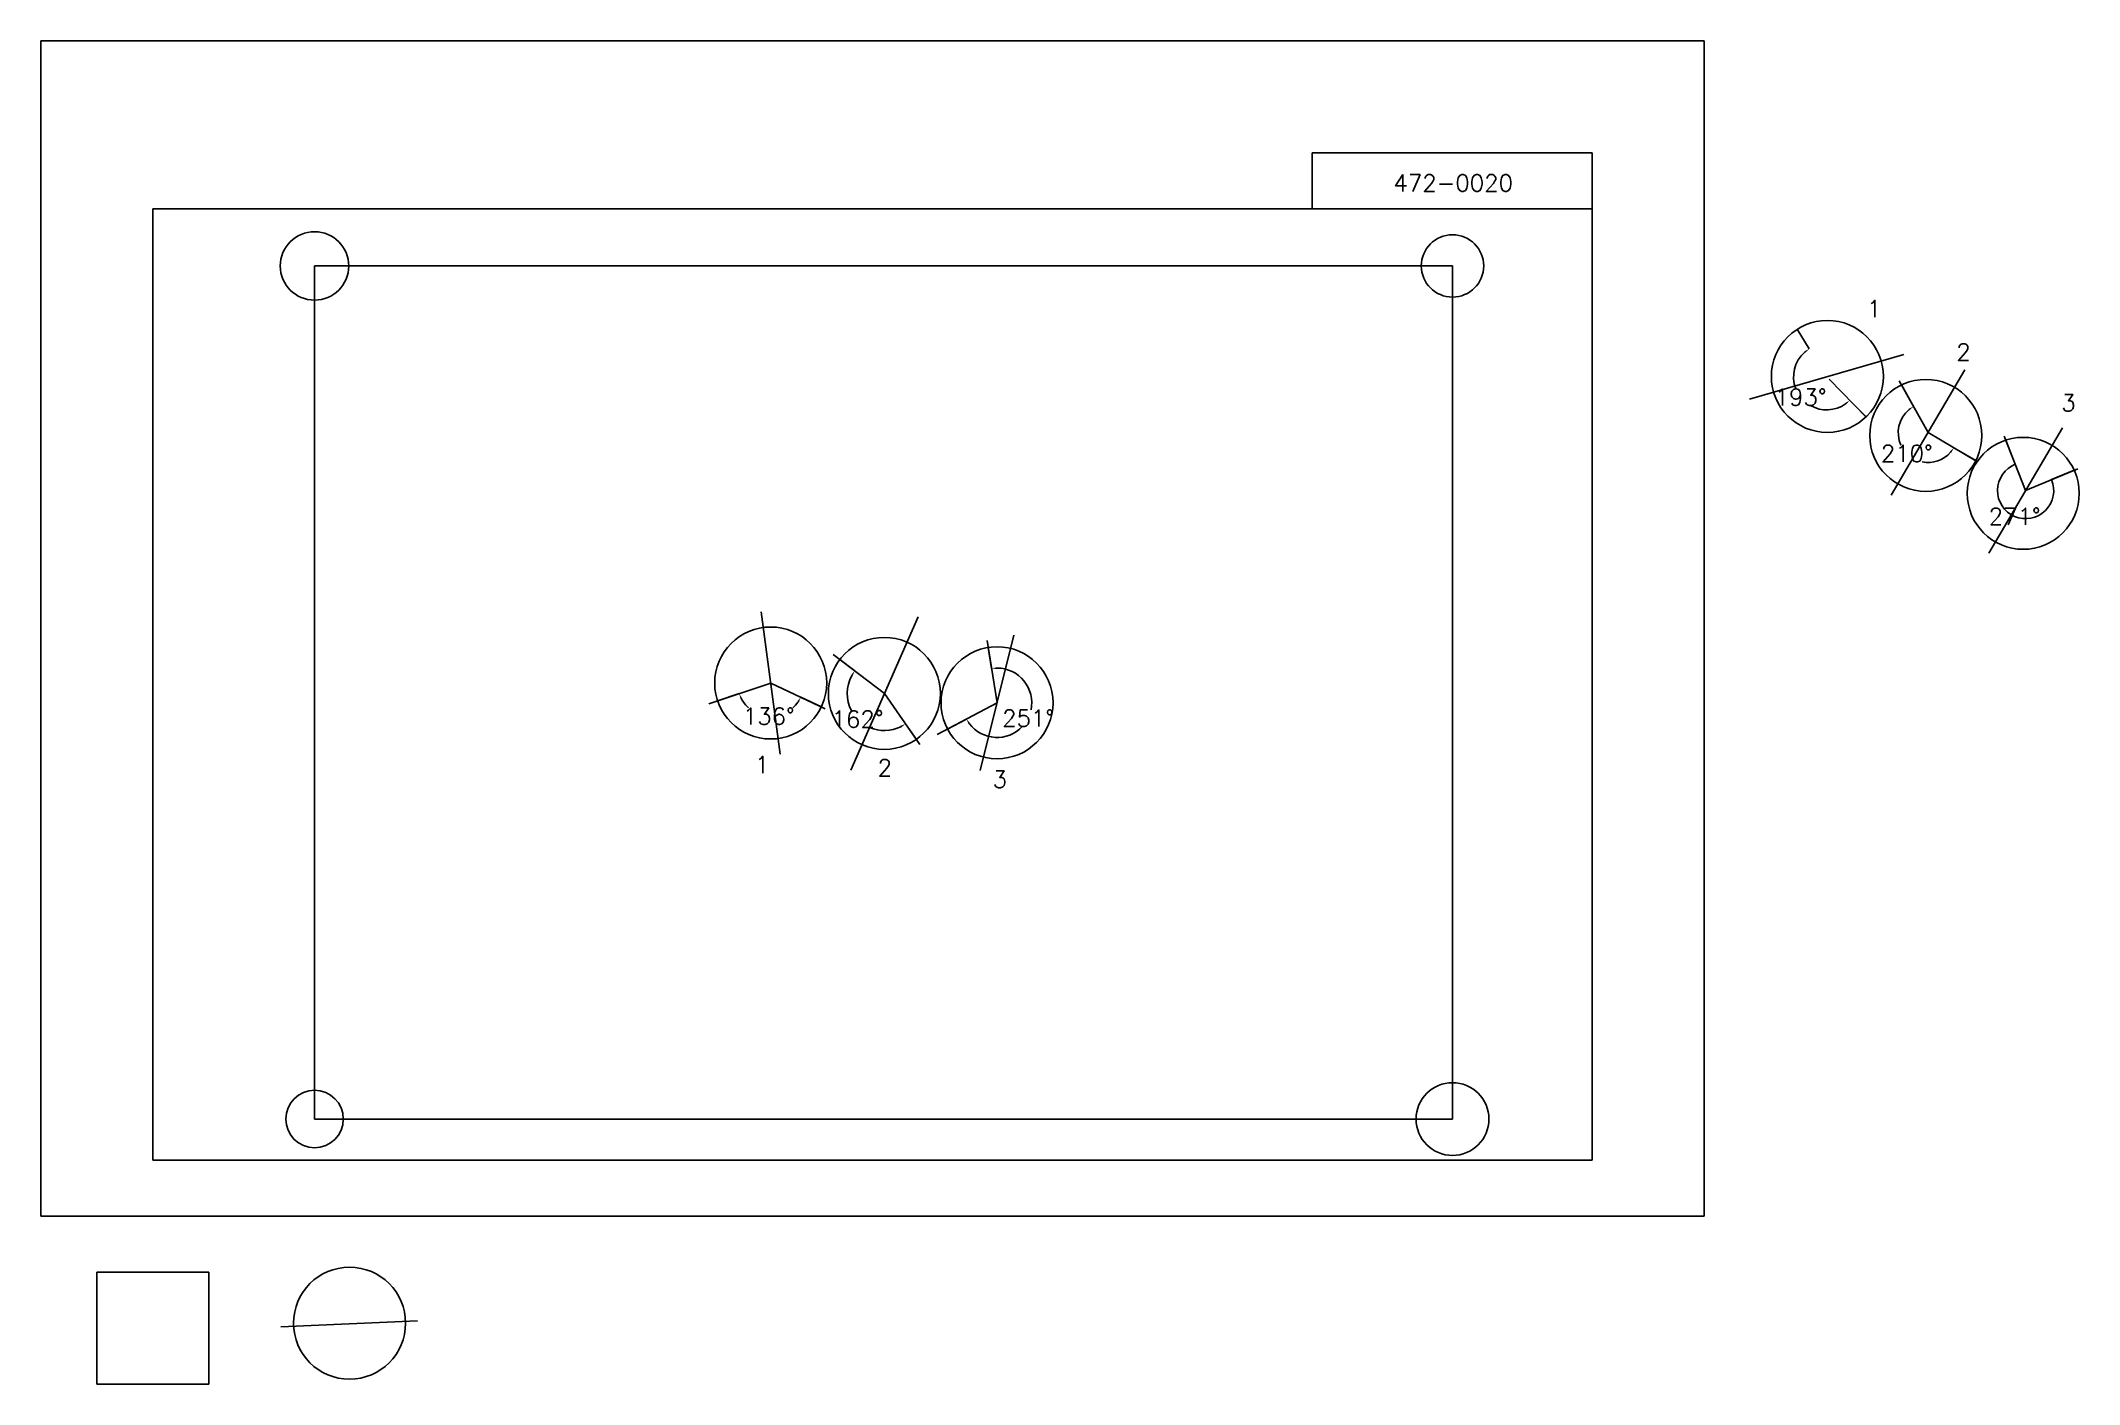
# Model space of a CAD drawing. Extents: x 0 to 1819984, y -150000 to 1050000.
import ezdxf

# ---------------------------------------------------------------- set-up
doc = ezdxf.new("R2010")
doc.units = 0
doc.header["$MEASUREMENT"] = 0
doc.layers.get('0').update_dxf_attribs({"linetype": 'CONTINUOUS'})
doc.layers.get('Defpoints').update_dxf_attribs({"linetype": 'CONTINUOUS'})
for name, color, linetype in [('_0-0_', 7, 'CONTINUOUS'), ('_0-1_V-nasSTD', 7, 'CONTINUOUS'), ('_0-2_番号', 7, 'CONTINUOUS'), ('ADD_LINE', 7, 'CONTINUOUS'), ('文字', 7, 'CONTINUOUS'), ('画像', 7, 'CONTINUOUS')]:
    doc.layers.add(name, color=color, linetype=linetype)
doc.layers.add('位置合わせ用', color=7, linetype='CONTINUOUS', plot=False)
doc.styles.get("Standard").update_dxf_attribs({"font": 'txt', "height": 15000, "bigfont": 'bigfont.shx'})
doc.dimstyles.get("Standard").update_dxf_attribs({"dimtxt": 0.18, "dimasz": 0.18, "dimexe": 0.18, "dimexo": 0.0625, "dimgap": 0.09, "dimtad": 0, "dimtih": 1, "dimtoh": 1, "dimdec": 4, "dimzin": 0, "dimdsep": 46, "dimtxsty": 'Standard', "dimcen": 0.09, "dimadec": 0, "dimazin": 0, "dimtfac": 1, "dimtdec": 4, "dimtofl": 0, "dimtmove": 0, "dimatfit": 3, "dimfxl": 1, "dimtolj": 1, "dimtzin": 0, "dimarcsym": 0})
picture_1 = doc.add_image_def('image1.jpg', size_in_pixel=(800, 600))

# ---------------------------------------------------------------- blocks, each defined once
blk = doc.blocks.new('-000-CCURVE_ORG002')
at = {"layer": '_0-0_', "color": 5, "linetype": 'Continuous'}
for p, q in [((30, -10), (10, -10)), ((10, -10), (10, -30)), ((30, -30), (30, -10)), ((10, -30), (30, -30))]:
    blk.add_line(p, q, dxfattribs=at)
blk = doc.blocks.new('-008-$$ATRU$$11$$背景色$$色$$0_0_0')
at = {"layer": '_0-2_番号'}
blk.add_blockref('-000-CCURVE_ORG002', (0, 0), dxfattribs=at)
blk = doc.blocks.new('*D27')
at = {"color": 0, "linetype": 'Continuous', "lineweight": -2}
for p, q in [((1568104, 792245), (1578880, 774840)), ((1629640, 714000), (1615070, 728792))]:
    blk.add_line(p, q, dxfattribs=at)
for start, end in [(131.496881, 201.309321), (240.743794, 304.832348)]:
    blk.add_arc((1594392, 749786), 29468, start, end, dxfattribs=at)
at = {"color": 0}
for points in [[(1575365, 771189), (1574370, 772526), (1578880, 774841)], [(1611756, 724957), (1610691, 726240), (1615070, 728792)]]:
    blk.add_solid(points, dxfattribs=at)
at = {"layer": 'Defpoints', "color": 0}
for p in [(1568104, 792245), (1565088, 746690), (1594392, 749786), (1629640, 714000)]:
    blk.add_point(p, dxfattribs=at)
at = {"color": 0, "linetype": 'Continuous', "insert": (1571223, 731578), "char_height": 15000, "attachment_point": 5}
blk.add_mtext('\\A1;193%%d', dxfattribs=at)
blk = doc.blocks.new('*D28')
at = {"color": 0, "linetype": 'Continuous', "lineweight": -2}
for p, q in [((1661270, 742552), (1672046, 723311)), ((1727583, 674939), (1708054, 686470))]:
    blk.add_line(p, q, dxfattribs=at)
for start, end in [(130.005432, 204.698825), (258.553097, 318.68482)]:
    blk.add_arc((1685082, 700035), 26678, start, end, dxfattribs=at)
at = {"color": 0}
for points in [[(1668405, 719784), (1667458, 721156), (1672046, 723311)], [(1705795, 681933), (1704445, 682911), (1708054, 686470)]]:
    blk.add_solid(points, dxfattribs=at)
at = {"layer": 'Defpoints', "color": 0}
for p in [(1661270, 742552), (1658755, 695717), (1685082, 700035), (1727583, 674939)]:
    blk.add_point(p, dxfattribs=at)
at = {"color": 0, "linetype": 'Continuous', "insert": (1666003, 681387), "char_height": 15000, "attachment_point": 5}
blk.add_mtext('\\A1;210%%d', dxfattribs=at)
blk = doc.blocks.new('*D31')
at = {"layer": 'ADD_LINE', "color": 0, "linetype": 'Continuous', "lineweight": -2}
for p, q in [((1754468, 693292), (1762933, 671691)), ((1815520, 666412), (1795295, 657972))]:
    blk.add_line(p, q, dxfattribs=at)
blk.add_arc((1772102, 648293), 25131, 111.399612, 22.651687, dxfattribs=at)
at = {"layer": 'ADD_LINE', "color": 0}
for points in [[(1762933, 671691), (1762933, 671692), (1762933, 671692)], [(1795295, 657972), (1795295, 657972), (1795295, 657972)]]:
    blk.add_solid(points, dxfattribs=at)
at = {"layer": 'Defpoints', "color": 0}
for p in [(1754468, 693293), (1815520, 666412), (1772102, 648293), (1781612, 625030)]:
    blk.add_point(p, dxfattribs=at)
at = {"layer": 'ADD_LINE', "color": 0, "linetype": 'Continuous', "insert": (1762293, 625154), "char_height": 15000, "attachment_point": 5}
blk.add_mtext('\\A1;271%%d', dxfattribs=at)
blk = doc.blocks.new('*D252')
at = {"color": 0, "linetype": 'Continuous', "lineweight": -2}
for p, q in [((604306, 460372), (623516, 466842)), ((696909, 454994), (678577, 463645))]:
    blk.add_line(p, q, dxfattribs=at)
for start, end in [(208.261499, 228.24874), (311.75126, 325.091452)]:
    blk.add_arc((651690, 476332), 29730, start, end, dxfattribs=at)
at = {"color": 0}
for points in [[(626269, 462586), (624740, 461923), (623516, 466842)], [(676792, 458900), (675350, 459736), (678577, 463645)]]:
    blk.add_solid(points, dxfattribs=at)
at = {"layer": 'Defpoints', "color": 0}
for p in [(651690, 476332), (604306, 460372), (638653, 449613), (696909, 454994)]:
    blk.add_point(p, dxfattribs=at)
at = {"color": 0, "linetype": 'Continuous', "insert": (649967, 446652), "char_height": 15000, "attachment_point": 5}
blk.add_mtext('\\A1;136%%d', dxfattribs=at)
blk = doc.blocks.new('*D253')
at = {"color": 0, "linetype": 'Continuous', "lineweight": -2}
for p, q in [((713357, 497307), (726772, 487118)), ((781729, 426021), (772108, 439850))]:
    blk.add_line(p, q, dxfattribs=at)
for start, end in [(151.431694, 207.773989), (246.69643, 296.177864)]:
    blk.add_arc((753174, 467066), 33154, start, end, dxfattribs=at)
at = {"color": 0}
for points in [[(724756, 482467), (723357, 483373), (726772, 487118)], [(768223, 436594), (767377, 438030), (772108, 439850)]]:
    blk.add_solid(points, dxfattribs=at)
at = {"layer": 'Defpoints', "color": 0}
for p in [(713357, 497307), (721434, 457484), (753174, 467066), (781729, 426021)]:
    blk.add_point(p, dxfattribs=at)
at = {"color": 0, "linetype": 'Continuous', "insert": (729247, 444116), "char_height": 15000, "attachment_point": 5}
blk.add_mtext('\\A1;162%%d', dxfattribs=at)
blk = doc.blocks.new('*D254')
at = {"color": 0, "linetype": 'Continuous', "lineweight": -2}
for p, q in [((845878, 508054), (848883, 489271)), ((809600, 435260), (826407, 444171))]:
    blk.add_line(p, q, dxfattribs=at)
for start, end in [(348.233142, 89.828957), (217.190828, 316.515622)]:
    blk.add_arc((853775, 458682), 30978, start, end, dxfattribs=at)
at = {"color": 0}
for points in [[(853803, 490490), (853932, 488829), (848883, 489271)], [(829800, 440405), (828395, 439508), (826406, 444171)]]:
    blk.add_solid(points, dxfattribs=at)
at = {"layer": 'Defpoints', "color": 0}
for p in [(845878, 508054), (853775, 458682), (809600, 435260), (865204, 429890)]:
    blk.add_point(p, dxfattribs=at)
at = {"color": 0, "linetype": 'Continuous', "insert": (881500, 444865), "char_height": 15000, "attachment_point": 5}
blk.add_mtext('\\A1;251%%d', dxfattribs=at)

msp = doc.modelspace()

# ---------------------------------------------------------------- linework, layer by layer
at = {"layer": '_0-1_V-nasSTD', "color": 7, "linetype": 'Continuous'}
for p, q in [((1485000, 1050000), (0, 1050000)), ((0, 1050000), (0, 0)), ((1485000, 1050000), (0, 1050000)), ((0, 1050000), (0, 0)), ((1485000, 0), (1485000, 1050000)), ((1485000, 0), (1485000, 1050000)), ((1135000, 950000), (1135000, 900000)), ((1135000, 950000), (1385000, 950000)), ((1385000, 950000), (1385000, 900000)), ((1385000, 900000), (100000, 900000)), ((100000, 900000), (100000, 50000)), ((1385000, 50000), (1385000, 900000)), ((100000, 50000), (1385000, 50000)), ((0, 0), (1485000, 0)), ((0, 0), (1485000, 0))]:
    msp.add_line(p, q, dxfattribs=at)
at = {"layer": 'ADD_LINE', "color": 1, "linetype": 'Continuous'}
for p, q in [((1525489.26411, 729736.80972), (1663294.76411, 769835.80972)), ((1652183.75, 644122.25), (1717980.25, 755947.75)), ((1739204, 592380), (1805000.5, 704205.5)), ((660144.75, 412869.875), (643236.25, 539793.125)), ((723099.75, 398586.25), (783248.25, 535544.75)), ((838649.75, 398250.75), (868900.25, 519113.25)), ((214262.32302, -98799.56876), (336470.78129, -93322.43898))]:
    msp.add_line(p, q, dxfattribs=at)
at = {"layer": 'ADD_LINE', "color": 5, "linetype": 'Continuous'}
for p, q in [((1596753.25, 747633.75), (1629814.8632, 713821.27417)), ((1685082, 700035), (1659184.32722, 746275.9796)), ((1685082, 700035), (1729204.75, 673981.25)), ((1772102.25, 648292.75), (1753088.25, 696812.75)), ((1772102.25, 648292.75), (1818728.75, 667751.25)), ((853775, 458682), (844863.5, 514399.5)), ((753174, 467065.5), (707509.5, 501748.5)), ((651690.5, 476331.5), (596361, 457696)), ((651690.5, 476331.5), (700280.5, 453403.5)), ((753174, 467065.5), (784997, 421324)), ((853775, 458682), (800359, 430360.5))]:
    msp.add_line(p, q, dxfattribs=at)
at = {"layer": 'ADD_LINE', "color": 5, "linetype": 'ByBlock'}
for centre in [(1595122.531, 750173.16957), (1682964.15392, 697503.40947), (1769984.40392, 645761.15947), (651690.5, 476331.5), (753174, 467065.5), (853775, 458682), (275704.61091, -95468.83904)]:
    msp.add_circle(centre, 50000, dxfattribs=at)
at = {"layer": '位置合わせ用', "color": 5, "linetype": 'Continuous'}
for centre, radius in [((244424.4, 848880.595), 30579.2687), ((1260424.4, 848880.595), 27848.33235), ((244424.4, 86880.595), 25672.78835), ((1260424.4, 86880.595), 32483.49996)]:
    msp.add_circle(centre, radius, dxfattribs=at)

# ---------------------------------------------------------------- block references
at = {"layer": '_0-0_', "xscale": 5000, "yscale": 5000, "zscale": 5000}
msp.add_blockref('-008-$$ATRU$$11$$背景色$$色$$0_0_0', (0, 0), dxfattribs=at)

# ---------------------------------------------------------------- texts
at = {"layer": '文字', "linetype": 'Continuous'}
msp.add_text('472-0020', height=15000, dxfattribs=at).set_placement((1207698.06436, 915464.91089))
at = {"layer": '文字', "color": 5, "linetype": 'Continuous'}
for s, p in [('1', (1630487.25, 803200.25)), ('2', (1710202.25, 764419.75)), ('3', (1803921.25, 719176.25)), ('1', (637467, 395893)), ('2', (747085.5, 393135.5)), ('3', (849810, 382794))]:
    msp.add_text(s, height=15000, dxfattribs=at).set_placement(p)

# ---------------------------------------------------------------- dimensions: what is measured, and where the dimension line sits
at = {"color": 5, "linetype": 'Continuous'}
for base, center, p1, p2, picture, middle in [((1565087.53393, 746690.32692), (1594392.01411, 749786.30972), (1568104.28301, 792244.70716), (1629640.37756, 713999.72255), '*D27', (1571223.47133, 731577.62241)), ((1658755.37189, 695717.29916), (1685082, 700035), (1661270.03834, 742551.88724), (1727582.99975, 674938.86655), '*D28', (1666003.1859, 681387.40657)), ((721434.39993, 457484.31305), (753174, 467065.5), (713356.64245, 497307.4913), (781728.93327, 426021.42873), '*D253', (729246.52701, 444116.04701)), ((865204.17424, 429889.90955), (853775, 458682), (845878.32617, 508054.48771), (809600.12648, 435260.20353), '*D254', (881500.28736, 444864.65812)), ((638652.68886, 449613.05987), (651690.5, 476331.5), (604305.98138, 460371.94503), (696909.13884, 454994.33286), '*D252', (649966.94852, 446651.72687))]:
    dim = msp.add_angular_dim_3p(base=base, center=center, p1=p1, p2=p2, dimstyle='Standard', override={"dimasz": 5000, "dimtmove": 2}, dxfattribs=at)
    dim.commit()
    dim.dimension.update_dxf_attribs({"geometry": picture, "text_midpoint": middle})
at = {"layer": 'ADD_LINE', "color": 5, "linetype": 'Continuous'}
dim = msp.add_angular_dim_3p(base=(1781611.89489, 625030.08669), center=(1772102.25, 648292.75), p1=(1754467.74397, 693292.55187), p2=(1815520.42476, 666412.32907), dimstyle='Standard', override={"dimtmove": 2}, dxfattribs=at)
dim.commit()
dim.dimension.update_dxf_attribs({"geometry": '*D31', "text_midpoint": (1762292.86514, 625154.49351)})

# ---------------------------------------------------------------- pictures from other files: only their frames are drawn
at = {"layer": '画像', "color": 5, "linetype": 'Continuous'}
image = msp.add_image(picture_1, insert=(244424.4, 86880.595), size_in_units=(1016000, 762000), dxfattribs=at)
image.dxf.flags = 7

doc.saveas('drawing.dxf')
